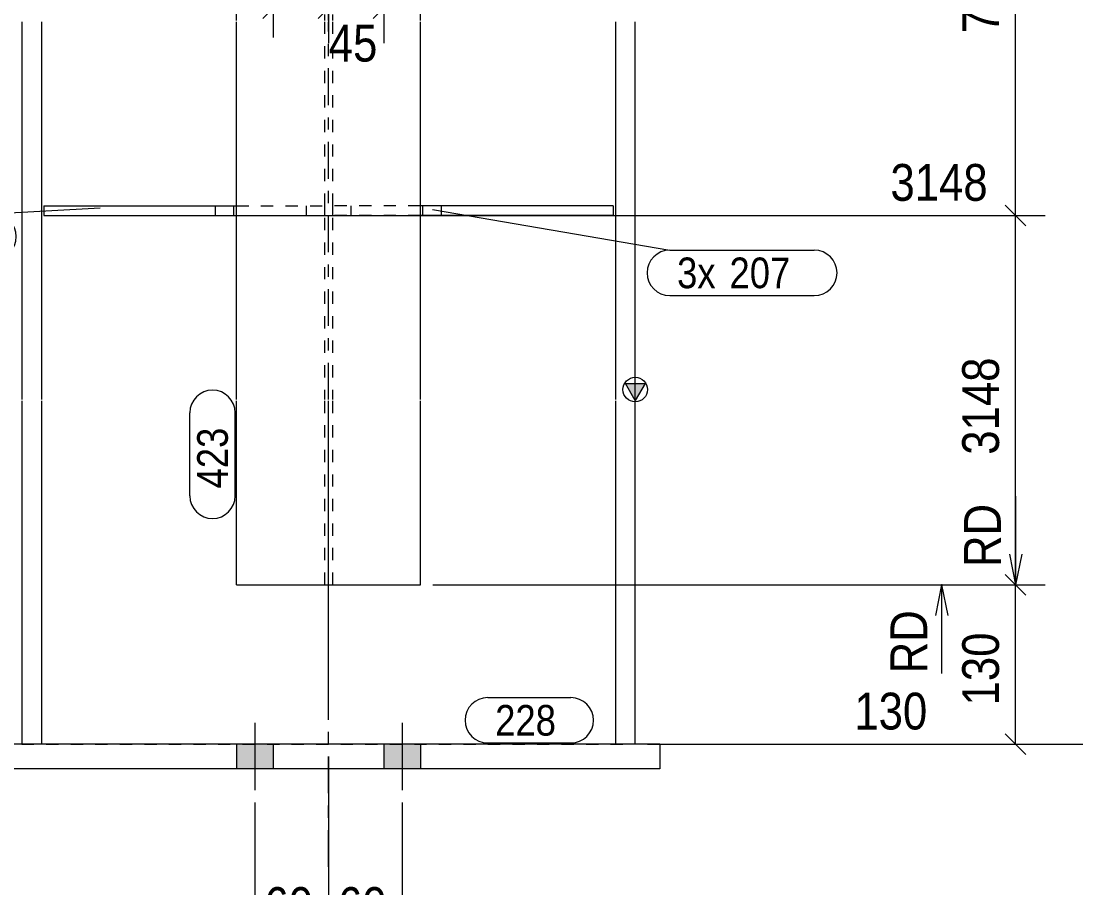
# Model space of a CAD drawing. Header units: millimetres. Extents: x 2 to 579, y 1 to 825.
# Drawn here: x 205.3 to 291.2, y 75 to 145.7 of the extents above; entities that cross this region are included whole.
import ezdxf

# ---------------------------------------------------------------- set-up
doc = ezdxf.new("R2010")
doc.units = ezdxf.units.MM
for name, pattern in [('XKITLINE00', [0]), ('XKITLINE01', [4, 1, -1, 1, -1]), ('XKITLINE03', [6, 3, -1, 1, -1])]:
    doc.linetypes.add(name, pattern=pattern)
for name, color, linetype, lineweight in [('Bolt', 3, 'Continuous', 0), ('Dimensions', 7, 'Continuous', 0), ('Part', 2, 'Continuous', 0), ('PartMark', 7, 'Continuous', 0)]:
    doc.layers.add(name, color=color, linetype=linetype, lineweight=lineweight)
doc.styles.add('ARIAL', font='ARIAL.TTF')

# ---------------------------------------------------------------- blocks, each defined once
blk = doc.blocks.new('*A12')
at = {"layer": 'Bolt'}
for points in [[(225.824, 86.701), (225.824, 84.701), (222.824, 84.701), (222.824, 86.701)], [(225.824, 86.701), (225.824, 84.701), (222.824, 84.701), (222.824, 86.701)], [(237.824, 86.701), (237.824, 84.701), (234.824, 84.701), (234.824, 86.701)], [(237.824, 86.701), (237.824, 84.701), (234.824, 84.701), (234.824, 86.701)]]:
    blk.add_hatch(color=3, dxfattribs=at).paths.add_polyline_path(points, flags=17)
at = {"layer": 'Bolt', "color": 3, "linetype": 'XKITLINE00', "lineweight": 0}
for p, q in [((224.324, 88.451), (224.324, 82.951)), ((224.324, 88.451), (224.324, 82.951)), ((236.324, 88.451), (236.324, 82.951)), ((236.324, 88.451), (236.324, 82.951)), ((222.824, 86.701), (222.824, 84.701)), ((222.824, 86.701), (222.824, 84.701)), ((225.824, 86.701), (225.824, 84.701)), ((225.824, 86.701), (225.824, 84.701)), ((234.824, 86.701), (234.824, 84.701)), ((234.824, 86.701), (234.824, 84.701)), ((237.824, 86.701), (237.824, 84.701)), ((237.824, 86.701), (237.824, 84.701))]:
    blk.add_line(p, q, dxfattribs=at)
blk = doc.blocks.new('*A23')
at = {"layer": 'Part'}
blk.add_hatch(color=2, dxfattribs=at).paths.add_polyline_path([(254.524, 116.112), (256.124, 116.112), (255.324, 114.712)], flags=17)
at = {"layer": 'Part', "color": 2, "linetype": 'XKITLINE00', "lineweight": 0}
for p, q in [((205.324, 145.601), (205.324, 114.801)), ((206.924, 145.601), (206.924, 114.801)), ((253.724, 145.601), (253.724, 114.801)), ((255.324, 114.801), (255.324, 145.601)), ((255.324, 114.712), (254.524, 116.112)), ((254.524, 116.112), (256.124, 116.112)), ((256.124, 116.112), (255.324, 114.712)), ((205.324, 114.701), (205.324, 86.701)), ((206.924, 114.701), (206.924, 86.701)), ((253.724, 114.701), (253.724, 86.701)), ((255.324, 86.701), (255.324, 114.701))]:
    blk.add_line(p, q, dxfattribs=at)
at = {"layer": 'Part', "color": 7, "linetype": 'XKITLINE03', "lineweight": 0}
for p, q in [((230.324, 114.801), (230.324, 145.601)), ((230.324, 76.701), (230.324, 114.701))]:
    blk.add_line(p, q, dxfattribs=at)
at = {"layer": 'Part', "color": 7, "linetype": 'XKITLINE01', "lineweight": 0}
blk.add_line((205.324, 86.701), (255.324, 86.701), dxfattribs=at)
at = {"layer": 'Part', "color": 2, "linetype": 'XKITLINE00', "lineweight": 0}
blk.add_circle((255.324, 115.612), 1, dxfattribs=at)
blk = doc.blocks.new('*A24')
at = {"layer": 'Part', "color": 2, "linetype": 'XKITLINE00', "lineweight": 0}
for p, q in [((257.324, 86.701), (203.324, 86.701)), ((203.324, 86.701), (203.324, 84.701)), ((257.324, 86.701), (257.324, 84.701)), ((257.324, 84.701), (203.324, 84.701))]:
    blk.add_line(p, q, dxfattribs=at)
blk = doc.blocks.new('*A41')
at = {"layer": 'Part', "color": 7, "linetype": 'XKITLINE03', "lineweight": 0}
for p, q in [((230.324, 145.701), (230.324, 214.201)), ((230.324, 114.801), (230.324, 145.601)), ((230.324, 89.701), (230.324, 114.701))]:
    blk.add_line(p, q, dxfattribs=at)
at = {"layer": 'Part', "color": 2, "linetype": 'XKITLINE00', "lineweight": 0}
for p, q in [((222.824, 145.701), (222.824, 204.201)), ((222.824, 204.201), (237.824, 204.201)), ((237.824, 145.701), (237.824, 204.201)), ((222.824, 114.801), (222.824, 145.601)), ((237.824, 114.801), (237.824, 145.601)), ((222.824, 99.701), (222.824, 114.701)), ((237.824, 99.701), (237.824, 114.701)), ((222.824, 99.701), (237.824, 99.701))]:
    blk.add_line(p, q, dxfattribs=at)
at = {"layer": 'Part', "color": 7, "linetype": 'XKITLINE01', "lineweight": 0}
for p, q in [((229.999, 204.201), (229.999, 145.701)), ((230.649, 204.201), (230.649, 145.701)), ((229.999, 145.601), (229.999, 114.801)), ((230.649, 145.601), (230.649, 114.801)), ((229.999, 114.701), (229.999, 99.701)), ((230.649, 114.701), (230.649, 99.701))]:
    blk.add_line(p, q, dxfattribs=at)
blk = doc.blocks.new('*A42')
at = {"layer": 'Part', "color": 7, "linetype": 'XKITLINE01', "lineweight": 0}
for p, q in [((230.649, 130.601), (230.649, 129.801)), ((237.824, 130.601), (230.649, 130.601)), ((232.149, 130.601), (232.149, 129.801)), ((237.824, 129.801), (237.824, 130.601)), ((238.024, 129.801), (238.024, 130.601)), ((239.524, 129.801), (239.524, 130.601)), ((237.824, 129.801), (230.649, 129.801))]:
    blk.add_line(p, q, dxfattribs=at)
at = {"layer": 'Part', "color": 2, "linetype": 'XKITLINE00', "lineweight": 0}
for p, q in [((253.524, 130.601), (237.824, 130.601)), ((253.524, 130.601), (253.524, 129.801)), ((253.524, 129.801), (237.824, 129.801))]:
    blk.add_line(p, q, dxfattribs=at)
blk = doc.blocks.new('*A43')
at = {"layer": 'Part', "color": 2, "linetype": 'XKITLINE00', "lineweight": 0}
for p, q in [((207.124, 130.601), (222.824, 130.601)), ((207.124, 130.601), (207.124, 129.801)), ((207.124, 129.801), (222.824, 129.801))]:
    blk.add_line(p, q, dxfattribs=at)
at = {"layer": 'Part', "color": 7, "linetype": 'XKITLINE01', "lineweight": 0}
for p, q in [((221.124, 129.801), (221.124, 130.601)), ((222.624, 129.801), (222.624, 130.601)), ((222.824, 130.601), (229.999, 130.601)), ((222.824, 129.801), (222.824, 130.601)), ((228.499, 130.601), (228.499, 129.801)), ((229.999, 130.601), (229.999, 129.801)), ((222.824, 129.801), (229.999, 129.801))]:
    blk.add_line(p, q, dxfattribs=at)
blk = doc.blocks.new('*A131')
at = {"layer": 'Dimensions', "color": 7, "linetype": 'XKITLINE00', "lineweight": 0}
for p, q in [((230.324, 85.701), (230.324, 68.301)), ((224.324, 81.951), (224.324, 68.301)), ((225.173, 71.549), (223.476, 69.852)), ((231.173, 71.549), (229.476, 69.852)), ((224.324, 70.701), (230.324, 70.701))]:
    blk.add_line(p, q, dxfattribs=at)
at = {"layer": 'Dimensions', "color": 3}
for p in [(224.324, 70.701), (230.324, 70.701)]:
    blk.add_point(p, dxfattribs=at)
at = {"layer": 'Dimensions', "color": 3, "style": 'ARIAL', "width": 0.85}
blk.add_text('60', height=3, dxfattribs=at).set_placement((225.099, 72.051))
blk = doc.blocks.new('*A132')
at = {"layer": 'Dimensions', "color": 7, "linetype": 'XKITLINE00', "lineweight": 0}
for p, q in [((230.324, 85.701), (230.324, 68.301)), ((236.324, 81.951), (236.324, 68.301)), ((231.173, 71.549), (229.476, 69.852)), ((237.173, 71.549), (235.476, 69.852)), ((230.324, 70.701), (236.324, 70.701))]:
    blk.add_line(p, q, dxfattribs=at)
at = {"layer": 'Dimensions', "color": 3}
for p in [(230.324, 70.701), (236.324, 70.701)]:
    blk.add_point(p, dxfattribs=at)
at = {"layer": 'Dimensions', "color": 3, "style": 'ARIAL', "width": 0.85}
blk.add_text('60', height=3, dxfattribs=at).set_placement((231.099, 72.051))
blk = doc.blocks.new('*A145')
at = {"layer": 'Dimensions', "color": 7, "linetype": 'XKITLINE00', "lineweight": 0}
for p, q in [((285.476, 100.549), (287.173, 98.852)), ((238.824, 99.701), (288.724, 99.701)), ((238.824, 99.701), (282.724, 99.701)), ((279.824, 97.201), (280.324, 99.701)), ((280.824, 97.201), (280.324, 99.701)), ((280.324, 92.479), (280.324, 99.701)), ((286.324, 86.701), (286.324, 99.701)), ((285.476, 87.549), (287.173, 85.852)), ((258.324, 86.701), (288.724, 86.701))]:
    blk.add_line(p, q, dxfattribs=at)
at = {"layer": 'Dimensions', "color": 7}
blk.add_point((280.324, 99.701), dxfattribs=at)
at = {"layer": 'Dimensions', "color": 3}
for p in [(286.324, 99.701), (286.324, 86.701)]:
    blk.add_point(p, dxfattribs=at)
at = {"layer": 'Dimensions', "color": 3, "style": 'ARIAL', "width": 0.85}
for s, p in [('RD', (279.124, 92.479)), ('130', (284.974, 89.863))]:
    blk.add_text(s, height=3, rotation=90.00021, dxfattribs=at).set_placement(p)
blk.add_text('130', height=3, dxfattribs=at).set_placement((273.183, 87.901))
blk = doc.blocks.new('*A146')
at = {"layer": 'Dimensions', "color": 7, "linetype": 'XKITLINE00', "lineweight": 0}
for p, q in [((285.476, 130.649), (287.173, 128.952)), ((208.124, 129.801), (288.724, 129.801)), ((286.324, 99.701), (286.324, 129.801)), ((286.324, 106.922), (286.324, 99.701)), ((285.824, 102.201), (286.324, 99.701)), ((286.824, 102.201), (286.324, 99.701)), ((285.476, 100.549), (287.173, 98.852)), ((238.824, 99.701), (288.724, 99.701)), ((238.824, 99.701), (288.724, 99.701))]:
    blk.add_line(p, q, dxfattribs=at)
at = {"layer": 'Dimensions', "color": 3}
for p in [(286.324, 129.801), (286.324, 99.701)]:
    blk.add_point(p, dxfattribs=at)
at = {"layer": 'Dimensions', "color": 7}
blk.add_point((286.324, 99.701), dxfattribs=at)
at = {"layer": 'Dimensions', "color": 3, "style": 'ARIAL', "width": 0.85}
blk.add_text('3148', height=3, dxfattribs=at).set_placement((276.124, 131.001))
for s, p in [('3148', (284.974, 110.301)), ('RD', (285.124, 101.145))]:
    blk.add_text(s, height=3, rotation=90.00021, dxfattribs=at).set_placement(p)
blk = doc.blocks.new('*A147')
at = {"layer": 'Dimensions', "color": 7, "linetype": 'XKITLINE00', "lineweight": 0}
for p, q in [((285.476, 167.049), (287.173, 165.352)), ((208.124, 166.201), (288.724, 166.201)), ((286.324, 129.801), (286.324, 166.201)), ((285.476, 130.649), (287.173, 128.952)), ((208.124, 129.801), (288.724, 129.801))]:
    blk.add_line(p, q, dxfattribs=at)
at = {"layer": 'Dimensions', "color": 3}
for p in [(286.324, 166.201), (286.324, 129.801)]:
    blk.add_point(p, dxfattribs=at)
at = {"layer": 'Dimensions', "color": 3, "style": 'ARIAL', "width": 0.85}
blk.add_text('3856', height=3, dxfattribs=at).set_placement((276.124, 167.401))
blk.add_text('708', height=3, rotation=90.00021, dxfattribs=at).set_placement((284.974, 144.663))
blk = doc.blocks.new('*A152')
at = {"layer": 'Dimensions', "color": 7, "linetype": 'XKITLINE00', "lineweight": 0}
blk.add_line((256.324, 86.701), (404.724, 86.701), dxfattribs=at)
blk = doc.blocks.new('*A154')
at = {"layer": 'Dimensions', "color": 7, "linetype": 'XKITLINE00', "lineweight": 0}
blk.add_line((256.324, 86.701), (392.724, 86.701), dxfattribs=at)
blk = doc.blocks.new('*A156')
at = {"layer": 'Dimensions', "color": 7, "linetype": 'XKITLINE00', "lineweight": 0}
blk.add_line((256.324, 86.701), (380.724, 86.701), dxfattribs=at)
blk = doc.blocks.new('*A159')
at = {"layer": 'Dimensions', "color": 7, "linetype": 'XKITLINE00', "lineweight": 0}
for p, q in [((317.476, 163.049), (319.173, 161.352)), ((235.824, 162.201), (320.724, 162.201)), ((318.324, 86.701), (318.324, 162.201)), ((317.476, 87.549), (319.173, 85.852)), ((256.324, 86.701), (320.724, 86.701))]:
    blk.add_line(p, q, dxfattribs=at)
at = {"layer": 'Dimensions', "color": 3}
for p in [(318.324, 162.201), (318.324, 86.701)]:
    blk.add_point(p, dxfattribs=at)
at = {"layer": 'Dimensions', "color": 3, "style": 'ARIAL', "width": 0.85}
blk.add_text('3946', height=3, dxfattribs=at).set_placement((303.624, 163.401))
blk.add_text('3946', height=3, rotation=90.00021, dxfattribs=at).set_placement((316.974, 120.001))
blk = doc.blocks.new('*A176')
at = {"layer": 'Dimensions', "color": 7, "linetype": 'XKITLINE00', "lineweight": 0}
for p, q in [((225.824, 161.201), (225.824, 144.301)), ((230.324, 161.201), (230.324, 144.301)), ((226.673, 147.549), (224.976, 145.852)), ((231.173, 147.549), (229.476, 145.852)), ((225.824, 146.701), (230.324, 146.701))]:
    blk.add_line(p, q, dxfattribs=at)
at = {"layer": 'Dimensions', "color": 3}
for p in [(225.824, 146.701), (230.324, 146.701)]:
    blk.add_point(p, dxfattribs=at)
at = {"layer": 'Dimensions', "color": 3, "style": 'ARIAL', "width": 0.85}
blk.add_text('45', height=3, dxfattribs=at).set_placement((225.849, 148.051))
blk = doc.blocks.new('*A177')
at = {"layer": 'Dimensions', "color": 7, "linetype": 'XKITLINE00', "lineweight": 0}
for p, q in [((230.324, 161.201), (230.324, 143.851)), ((234.824, 161.201), (234.824, 143.851)), ((231.173, 147.549), (229.476, 145.852)), ((235.673, 147.549), (233.976, 145.852)), ((230.324, 146.701), (234.824, 146.701))]:
    blk.add_line(p, q, dxfattribs=at)
at = {"layer": 'Dimensions', "color": 3}
for p in [(230.324, 146.701), (234.824, 146.701)]:
    blk.add_point(p, dxfattribs=at)
at = {"layer": 'Dimensions', "color": 3, "style": 'ARIAL', "width": 0.85}
blk.add_text('45', height=3, dxfattribs=at).set_placement((230.349, 142.351))
blk = doc.blocks.new('*A179')
at = {"layer": 'PartMark', "color": 7, "linetype": 'XKITLINE00', "lineweight": 0}
for p, q in [((219.024, 106.951), (219.024, 113.714)), ((222.724, 106.951), (222.724, 113.714))]:
    blk.add_line(p, q, dxfattribs=at)
for centre, start, end in [((220.874, 113.714), 0, 180), ((220.874, 106.951), 180, 0)]:
    blk.add_arc(centre, 1.85, start, end, dxfattribs=at)
at = {"layer": 'PartMark', "color": 3, "style": 'ARIAL', "width": 0.85}
blk.add_text('423', height=2.5, rotation=90.00021, dxfattribs=at).set_placement((222.124, 107.551))
blk = doc.blocks.new('*A186')
at = {"layer": 'PartMark', "color": 7, "linetype": 'XKITLINE00', "lineweight": 0}
for p, q in [((243.312, 90.501), (250.074, 90.501)), ((243.312, 86.801), (250.074, 86.801))]:
    blk.add_line(p, q, dxfattribs=at)
for centre, start, end in [((243.312, 88.651), 90, 270), ((250.074, 88.651), 270, 90)]:
    blk.add_arc(centre, 1.85, start, end, dxfattribs=at)
at = {"layer": 'PartMark', "color": 3, "style": 'ARIAL', "width": 0.85}
blk.add_text('228', height=2.5, dxfattribs=at).set_placement((243.912, 87.401))
blk = doc.blocks.new('*A189')
at = {"layer": 'PartMark', "color": 7, "linetype": 'XKITLINE00', "lineweight": 0}
for p, q in [((191.25, 129.932), (203.035, 129.932)), ((211.729, 130.411), (203.035, 129.932)), ((191.25, 126.232), (203.035, 126.232))]:
    blk.add_line(p, q, dxfattribs=at)
for centre, start, end in [((191.25, 128.082), 90, 270), ((203.035, 128.082), 270, 90)]:
    blk.add_arc(centre, 1.85, start, end, dxfattribs=at)
at = {"layer": 'PartMark', "color": 3, "style": 'ARIAL', "width": 0.85}
for s, p in [('3x', (191.85, 126.832)), ('207', (196.122, 126.832))]:
    blk.add_text(s, height=2.5, dxfattribs=at).set_placement(p)
blk = doc.blocks.new('*A190')
at = {"layer": 'PartMark', "color": 7, "linetype": 'XKITLINE00', "lineweight": 0}
for p, q in [((238.817, 130.302), (258.137, 126.976)), ((258.137, 126.976), (269.921, 126.976)), ((258.137, 123.276), (269.921, 123.276))]:
    blk.add_line(p, q, dxfattribs=at)
for centre, start, end in [((258.137, 125.126), 90, 270), ((269.921, 125.126), 270, 90)]:
    blk.add_arc(centre, 1.85, start, end, dxfattribs=at)
at = {"layer": 'PartMark', "color": 3, "style": 'ARIAL', "width": 0.85}
for s, p in [('3x', (258.737, 123.876)), ('207', (263.009, 123.876))]:
    blk.add_text(s, height=2.5, dxfattribs=at).set_placement(p)

msp = doc.modelspace()

# ---------------------------------------------------------------- block references
at = {"lineweight": 0}
for name in ['*A154', '*A152', '*A156', '*A41', '*A147', '*A159', '*A176', '*A177', '*A146', '*A189', '*A43', '*A42', '*A190', '*A179', '*A145', '*A186', '*A12', '*A24', '*A131', '*A132']:
    msp.add_blockref(name, (0, 0), dxfattribs=at)
at = {"layer": 'Part', "lineweight": 0}
msp.add_blockref('*A23', (0, 0), dxfattribs=at)

doc.saveas('drawing.dxf')
